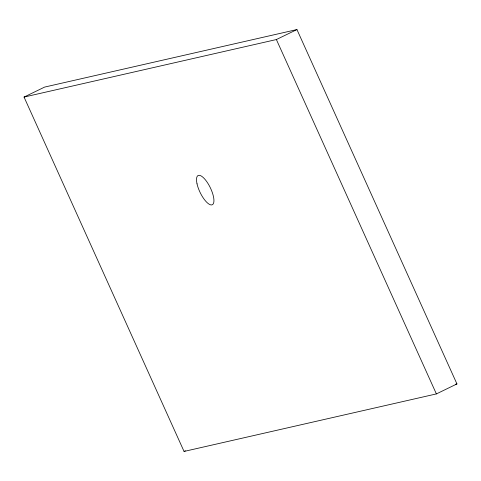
<?xml version="1.0" encoding="UTF-8"?>
<svg xmlns="http://www.w3.org/2000/svg" width="481" height="481" viewBox="0 0 481 481"><rect width="100%" height="100%" fill="white"/><g stroke="black" fill="none" stroke-linecap="round" stroke-linejoin="round"><path stroke-width="0.72" d="M24.05 97.066L44.619 87.085L296.945 29.563L456.95 383.934L436.381 393.915L184.055 451.437L24.05 97.066L276.377 39.544L296.945 29.563M184.055 451.437L185.383 450.793M455.489 384.265L456.95 383.934M276.377 39.544L436.381 393.915M197.03 183.844A16.246 5.622 64.1 0 0 211.887 204.888A16.246 5.622 64.1 0 0 206.746 181.632A16.246 5.622 64.1 0 0 197.03 183.844"/></g></svg>
